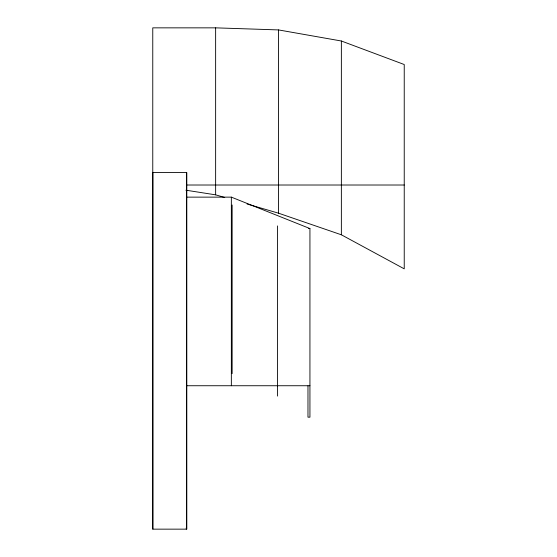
<?xml version="1.0" encoding="UTF-8"?>
<svg xmlns="http://www.w3.org/2000/svg" width="557" height="557" viewBox="0 0 557 557"><rect width="100%" height="100%" fill="white"/><g stroke="black" fill="none" stroke-linecap="round" stroke-linejoin="round"><path stroke-width="0.84" d="M247.064 204.008L278.5 213.178L341.364 234.789L404.236 268.843L404.236 64.521L341.364 41.002L278.5 29.918L215.636 27.85L152.764 27.85L152.778 529.15L186.734 529.15L186.734 172.573L152.778 172.573M186.351 185.015L404.236 185.015M186.442 197.136L231.35 197.136L309.936 228.565L309.936 417.165L307.972 417.165L307.972 385.883M308.627 228.565L309.936 228.565M186.442 385.736L309.936 385.736M186.059 528.168L186.651 528.168M185.899 190.195L215.636 194.839L224.729 197.491M341.364 41.002L341.364 234.789M278.5 29.918L278.5 213.178M277.421 225.905L277.421 396.09M232.13 205.018L232.13 373.615M231.35 197.136L231.35 385.736M215.636 27.85L215.636 194.839M186.651 172.573L186.651 529.15M152.862 172.573L152.862 529.15"/></g></svg>
